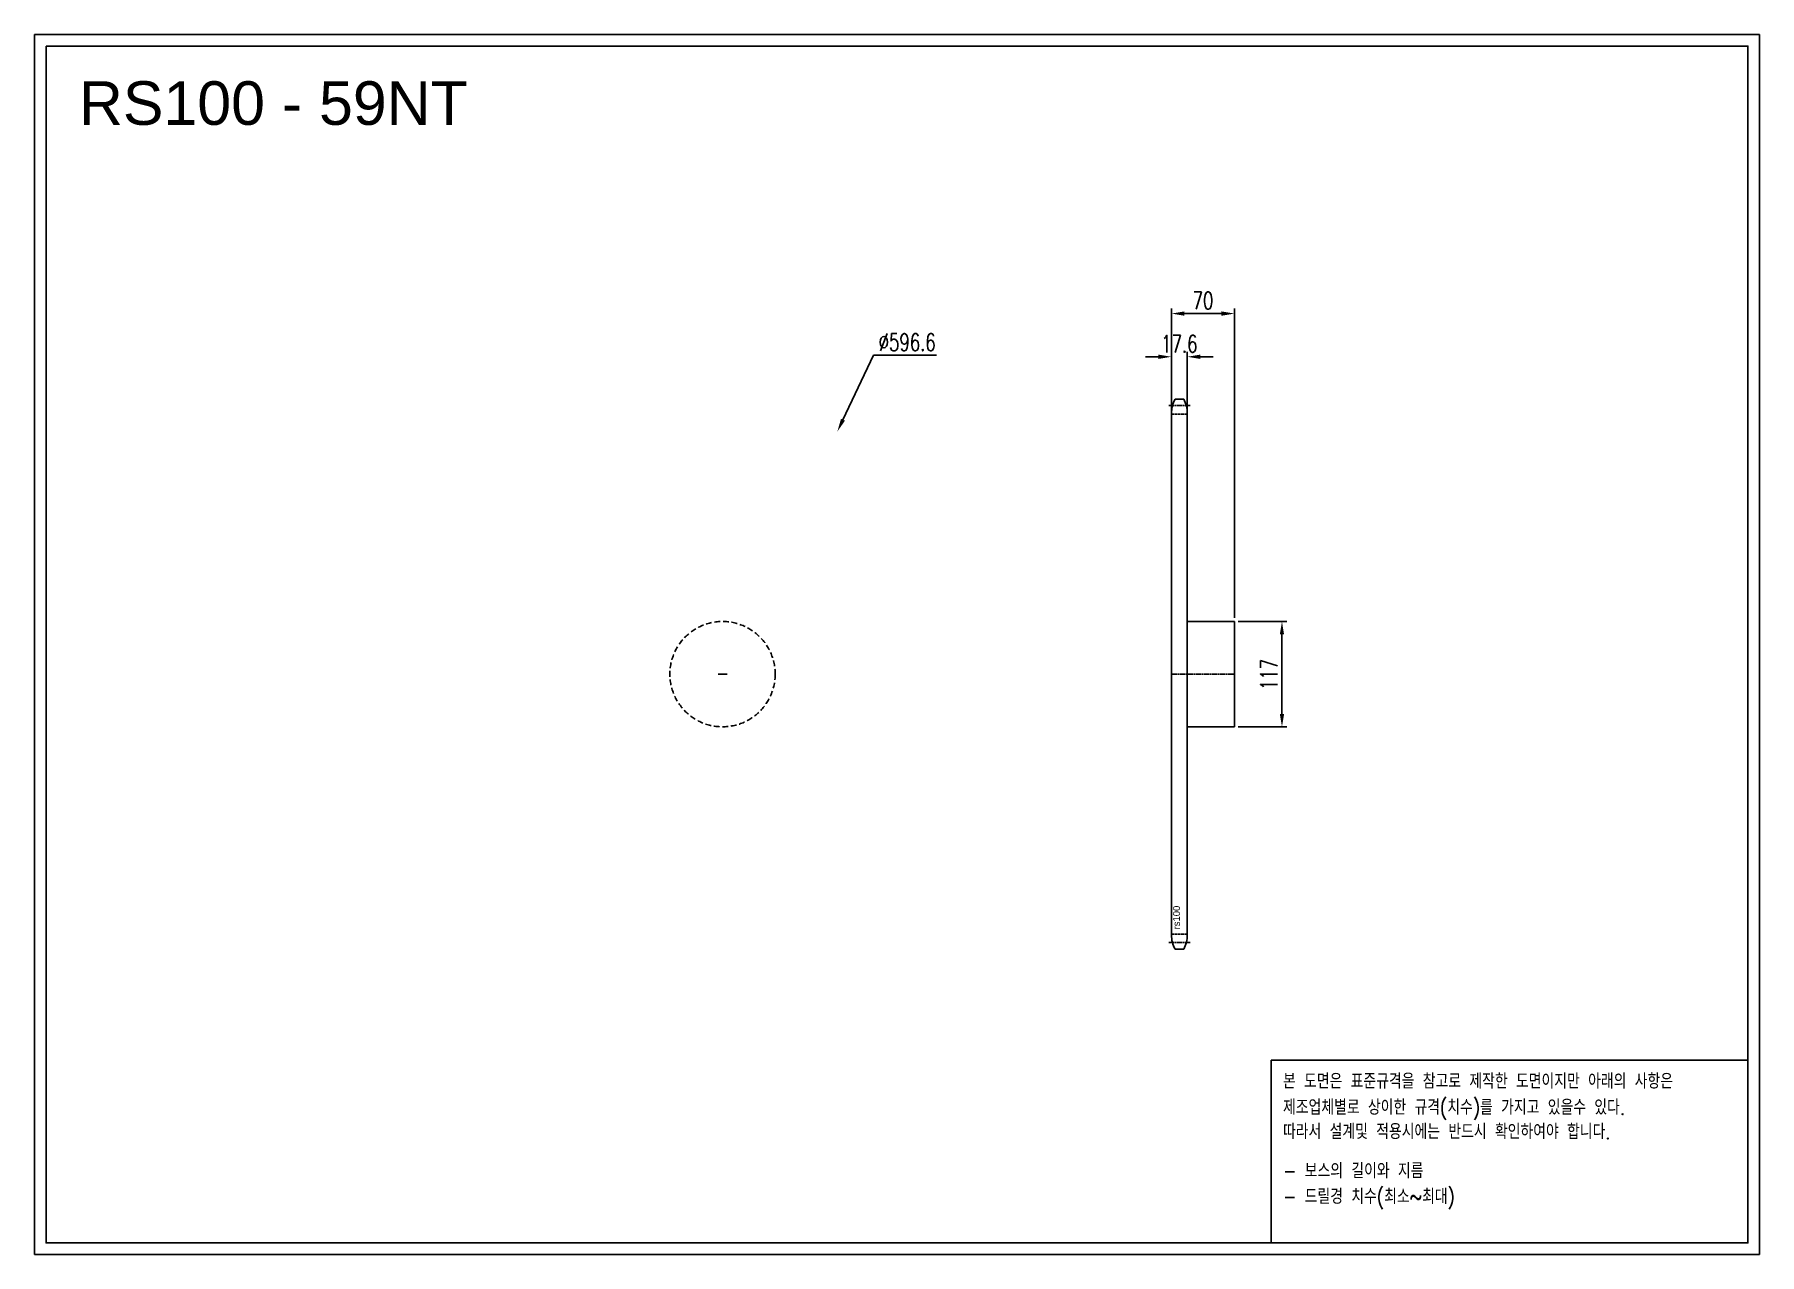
# Model space of a CAD drawing. Header units: millimetres. Extents: x 1374 to 3290, y 19971 to 21327.
import ezdxf

# ---------------------------------------------------------------- set-up
doc = ezdxf.new("R2010")
doc.units = ezdxf.units.MM
for name, pattern in [('AM_ISO02W050', [7.5, 6, -1.5]), ('AM_ISO02W050x2', [3.75, 3, -0.75]), ('AM_ISO08W050', [18, 12, -1.5, 3, -1.5]), ('AM_ISO08W050x2', [9, 6, -0.75, 1.5, -0.75]), ('HIDDEN', [9.525, 6.35, -3.175])]:
    doc.linetypes.add(name, pattern=pattern)
doc.layers.add('AM_3N', color=6, linetype='AM_ISO02W050', lineweight=25)
doc.layers.add('AM_7', color=4, linetype='AM_ISO08W050', lineweight=25)
doc.layers.add('HL', color=2, linetype='HIDDEN')
doc.layers.add('S-DIM', color=7, linetype='Continuous')
doc.styles.add('HAN', font='ROMANS.shx', dxfattribs={"width": 0.7, "bigfont": 'whgtxt.shx'})
doc.styles.add('HSG', font='SIMPLEX.shx', dxfattribs={"width": 0.7, "bigfont": 'HSG.shx'})
doc.styles.get("Standard").update_dxf_attribs({"font": 'arial.ttf'})
doc.dimstyles.new('APP32', dxfattribs={"dimscale": 8, "dimtxt": 2.4, "dimasz": 1.8, "dimexe": 0.7, "dimexo": 0.5, "dimgap": 0.6, "dimtad": 1, "dimtoh": 1, "dimdec": 1, "dimrnd": 0.01, "dimzin": 9, "dimdsep": 46, "dimtxsty": 'HSG', "dimcen": 0, "dimclrd": 1, "dimclre": 1, "dimclrt": 256, "dimazin": 2, "dimtp": 1, "dimtm": 1, "dimtfac": 0.5, "dimtdec": 1, "dimtofl": 0, "dimtmove": 0, "dimatfit": 3, "dimfxl": 0, "dimtvp": 1, "dimtolj": 2, "dimlwd": -1, "dimlwe": -1, "dimarcsym": 0})

# ---------------------------------------------------------------- blocks, each defined once
blk = doc.blocks.new('*D1')
at = {"layer": 'Defpoints', "color": 0, "transparency": 16777216}
for p in [(2706.9, 20674.4), (2706.9, 20557.4), (2759.7, 20557.4)]:
    blk.add_point(p, dxfattribs=at)
at = {"layer": 'S-DIM', "color": 1, "transparency": 16777216}
for p, q in [((2710.9, 20674.4), (2765.3, 20674.4)), ((2759.7, 20660), (2759.7, 20571.8)), ((2710.9, 20557.4), (2765.3, 20557.4))]:
    blk.add_line(p, q, dxfattribs=at)
for points in [[(2757.3, 20660), (2762.1, 20660), (2759.7, 20674.4)], [(2757.3, 20571.8), (2762.1, 20571.8), (2759.7, 20557.4)]]:
    blk.add_solid(points, dxfattribs=at)
at = {"layer": 'S-DIM', "transparency": 16777216, "insert": (2745.3, 20615.5), "char_height": 19.2, "attachment_point": 5, "rotation": 90, "style": 'HSG'}
blk.add_mtext('\\A2;117', dxfattribs=at)
blk = doc.blocks.new('*D2')
at = {"layer": 'Defpoints', "color": 0, "transparency": 16777216}
for p in [(2654.5, 20968.5), (2636.9, 20904.7), (2654.5, 20904.7)]:
    blk.add_point(p, dxfattribs=at)
at = {"layer": 'S-DIM', "color": 1, "transparency": 16777216}
for p, q in [((2636.9, 20908.7), (2636.9, 20974.1)), ((2654.5, 20908.7), (2654.5, 20974.1)), ((2622.5, 20968.5), (2608.1, 20968.5)), ((2668.9, 20968.5), (2683.3, 20968.5))]:
    blk.add_line(p, q, dxfattribs=at)
for points in [[(2622.5, 20970.9), (2622.5, 20966.1), (2636.9, 20968.5)], [(2668.9, 20970.9), (2668.9, 20966.1), (2654.5, 20968.5)]]:
    blk.add_solid(points, dxfattribs=at)
at = {"layer": 'S-DIM', "transparency": 16777216, "insert": (2645.7, 20982.9), "char_height": 19.2, "attachment_point": 5, "style": 'HSG'}
blk.add_mtext('\\A2;17.6', dxfattribs=at)
blk = doc.blocks.new('*D3')
at = {"layer": 'Defpoints', "color": 0, "transparency": 16777216}
for p in [(2706.9, 21016.5), (2636.9, 20904.7), (2706.9, 20674.4)]:
    blk.add_point(p, dxfattribs=at)
at = {"layer": 'S-DIM', "color": 1, "transparency": 16777216}
for p, q in [((2636.9, 20908.7), (2636.9, 21022.1)), ((2651.3, 21016.5), (2692.5, 21016.5)), ((2706.9, 20678.4), (2706.9, 21022.1))]:
    blk.add_line(p, q, dxfattribs=at)
for points in [[(2651.3, 21018.9), (2651.3, 21014.1), (2636.9, 21016.5)], [(2692.5, 21018.9), (2692.5, 21014.1), (2706.9, 21016.5)]]:
    blk.add_solid(points, dxfattribs=at)
at = {"layer": 'S-DIM', "transparency": 16777216, "insert": (2671.9, 21030.9), "char_height": 19.2, "attachment_point": 5, "style": 'HSG'}
blk.add_mtext('\\A2;70', dxfattribs=at)
blk = doc.blocks.new('*D4')
at = {"layer": 'Defpoints', "color": 0, "transparency": 16777216}
for p in [(2265.7, 20885.5), (2010.5, 20346.3)]:
    blk.add_point(p, dxfattribs=at)
at = {"layer": 'S-DIM', "color": 1, "transparency": 16777216}
for p, q in [((2305.9, 20970.3), (2271.9, 20898.5)), ((2376, 20970.3), (2305.9, 20970.3))]:
    blk.add_line(p, q, dxfattribs=at)
blk.add_solid([(2269.7, 20899.5), (2274.1, 20897.5), (2265.7, 20885.5)], dxfattribs=at)
at = {"layer": 'S-DIM', "transparency": 16777216, "insert": (2343.3, 20984.7), "char_height": 19.2, "attachment_point": 5, "style": 'HSG'}
blk.add_mtext('\\A2;∅596.6', dxfattribs=at)
blk = doc.blocks.new('notice1')
at = {"color": 4}
blk.add_lwpolyline([(-22142.12, 1735.9), (-22053.8, 1735.9), (-22053.8, 1702.07), (-22142.12, 1702.07)], close=True, dxfattribs=at)
at = {"color": 4, "style": 'HAN', "width": 0.8}
for s, p in [('본 도면은 표준규격을 참고로 제작한 도면이지만 아래의 사항은', (-22139.9, 1730.62)), ('제조업체별로 상이한 규격(치수)를 가지고 있을수 있다.', (-22139.9, 1725.78)), ('따라서 설계및 적용시에는 반드시 확인하여야 합니다.', (-22139.9, 1721.28)), ('- 보스의 길이와 지름', (-22139.9, 1714.03)), ('- 드릴경 치수(최소~최대)', (-22139.9, 1709.27))]:
    blk.add_text(s, height=2.7949, dxfattribs=at).set_placement(p)

msp = doc.modelspace()

# ---------------------------------------------------------------- linework, layer by layer
for p, q in [((2650.55, 20921.44), (2640.9, 20921.44)), ((2636.93, 20905.54), (2636.93, 20326.3)), ((2654.53, 20905.54), (2654.53, 20326.3)), ((2654.53, 20674.42), (2706.93, 20674.42)), ((2706.93, 20674.42), (2706.93, 20557.42)), ((2706.93, 20557.42), (2654.53, 20557.42)), ((2650.55, 20310.4), (2640.9, 20310.4))]:
    msp.add_line(p, q)
at = {"color": 3}
msp.add_line((2133.1, 20615.92), (2143.1, 20615.92), dxfattribs=at)
for points in [[(1373.55, 21326.53), (3290.35, 21326.53), (3290.35, 19971.21), (1373.55, 19971.21)], [(1386.46, 21313.62), (3277.44, 21313.62), (3277.44, 19984.12), (1386.46, 19984.12)]]:
    msp.add_lwpolyline(points, close=True)
for centre, start, end in [((2670.73, 20905.54), 151.93881, 180), ((2620.73, 20905.54), 0, 28.06119), ((2670.73, 20326.3), 180, 208.06119), ((2620.73, 20326.3), 331.93881, 0)]:
    msp.add_arc(centre, 33.8, start, end)
at = {"layer": 'AM_3N', "linetype": 'AM_ISO02W050x2'}
for p, q in [((2654.53, 20904.67), (2636.93, 20904.67)), ((2654.53, 20327.17), (2636.93, 20327.17))]:
    msp.add_line(p, q, dxfattribs=at)
at = {"layer": 'AM_7', "linetype": 'AM_ISO08W050x2'}
for p, q in [((2657.53, 20914.2), (2633.93, 20914.2)), ((2636.93, 20615.92), (2706.93, 20615.92)), ((2657.53, 20317.64), (2633.93, 20317.64))]:
    msp.add_line(p, q, dxfattribs=at)
at = {"layer": 'HL'}
msp.add_circle((2138.1, 20615.92), 58.5, dxfattribs=at)

# ---------------------------------------------------------------- block references
at = {"xscale": 5.999594457740082, "yscale": 5.999594457740082, "zscale": 5.999594457740082}
msp.add_blockref('notice1', (135591.28, 9772.4), dxfattribs=at)

# ---------------------------------------------------------------- texts
msp.add_text('RS100 - 59NT', height=48.4042).set_placement((1422.91, 21226.16))
at = {"insert": (2638.75, 20332.29), "char_height": 7.56, "width": 32.5046, "attachment_point": 1, "rotation": 90}
msp.add_mtext('rs100', dxfattribs=at)

# ---------------------------------------------------------------- dimensions: what is measured, and where the dimension line sits
at = {"layer": 'S-DIM'}
dim = msp.add_linear_dim(base=(2706.93, 21016.46), p1=(2636.93, 20904.67), p2=(2706.93, 20674.42), dimstyle='APP32', dxfattribs=at)
dim.commit()
dim.dimension.update_dxf_attribs({"geometry": '*D3', "text_midpoint": (2671.93, 21030.86)})
dim = msp.add_diameter_dim_2p(p1=(2010.45, 20346.33), p2=(2265.75, 20885.5), dimstyle='APP32', dxfattribs=at)
dim.commit()
dim.dimension.update_dxf_attribs({"geometry": '*D4', "text_midpoint": (2343.32, 20970.27), "dimtype": 131})
dim = msp.add_linear_dim(base=(2654.53, 20968.46), p1=(2636.93, 20904.67), p2=(2654.53, 20904.67), dimstyle='APP32', dxfattribs=at)
dim.commit()
dim.dimension.update_dxf_attribs({"geometry": '*D2', "text_midpoint": (2645.73, 20968.46), "dimtype": 128})
dim = msp.add_linear_dim(base=(2759.66, 20557.42), p1=(2706.93, 20674.42), p2=(2706.93, 20557.42), angle=90, dimstyle='APP32', dxfattribs=at)
dim.commit()
dim.dimension.update_dxf_attribs({"geometry": '*D1', "text_midpoint": (2759.66, 20615.51), "dimtype": 128})

doc.saveas('drawing.dxf')
